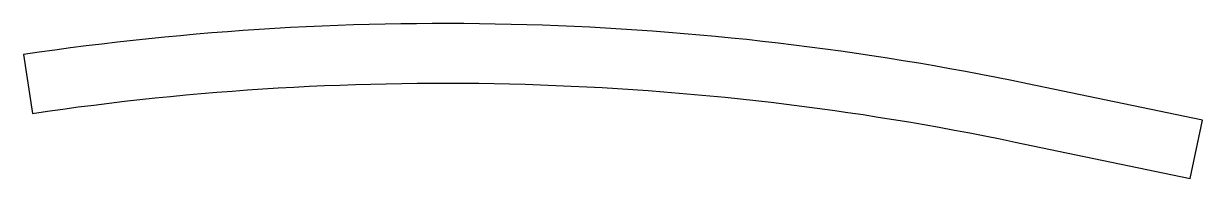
# Model space of a CAD drawing. Extents: x 0 to 39.6, y 0 to 5.2.
import ezdxf

# ---------------------------------------------------------------- set-up
doc = ezdxf.new("R2010")
doc.units = 0
doc.layers.get('0').update_dxf_attribs({"linetype": 'CONTINUOUS'})

msp = doc.modelspace()

# ---------------------------------------------------------------- linework, layer by layer
msp.add_lwpolyline([(0, 4.165), (0.294, 2.186, -0.088473), (33.287, 1.226), (39.161, 0.002), (39.569, 1.96), (33.695, 3.184, 0.088473)], format="xyb", close=True)

doc.saveas('drawing.dxf')
